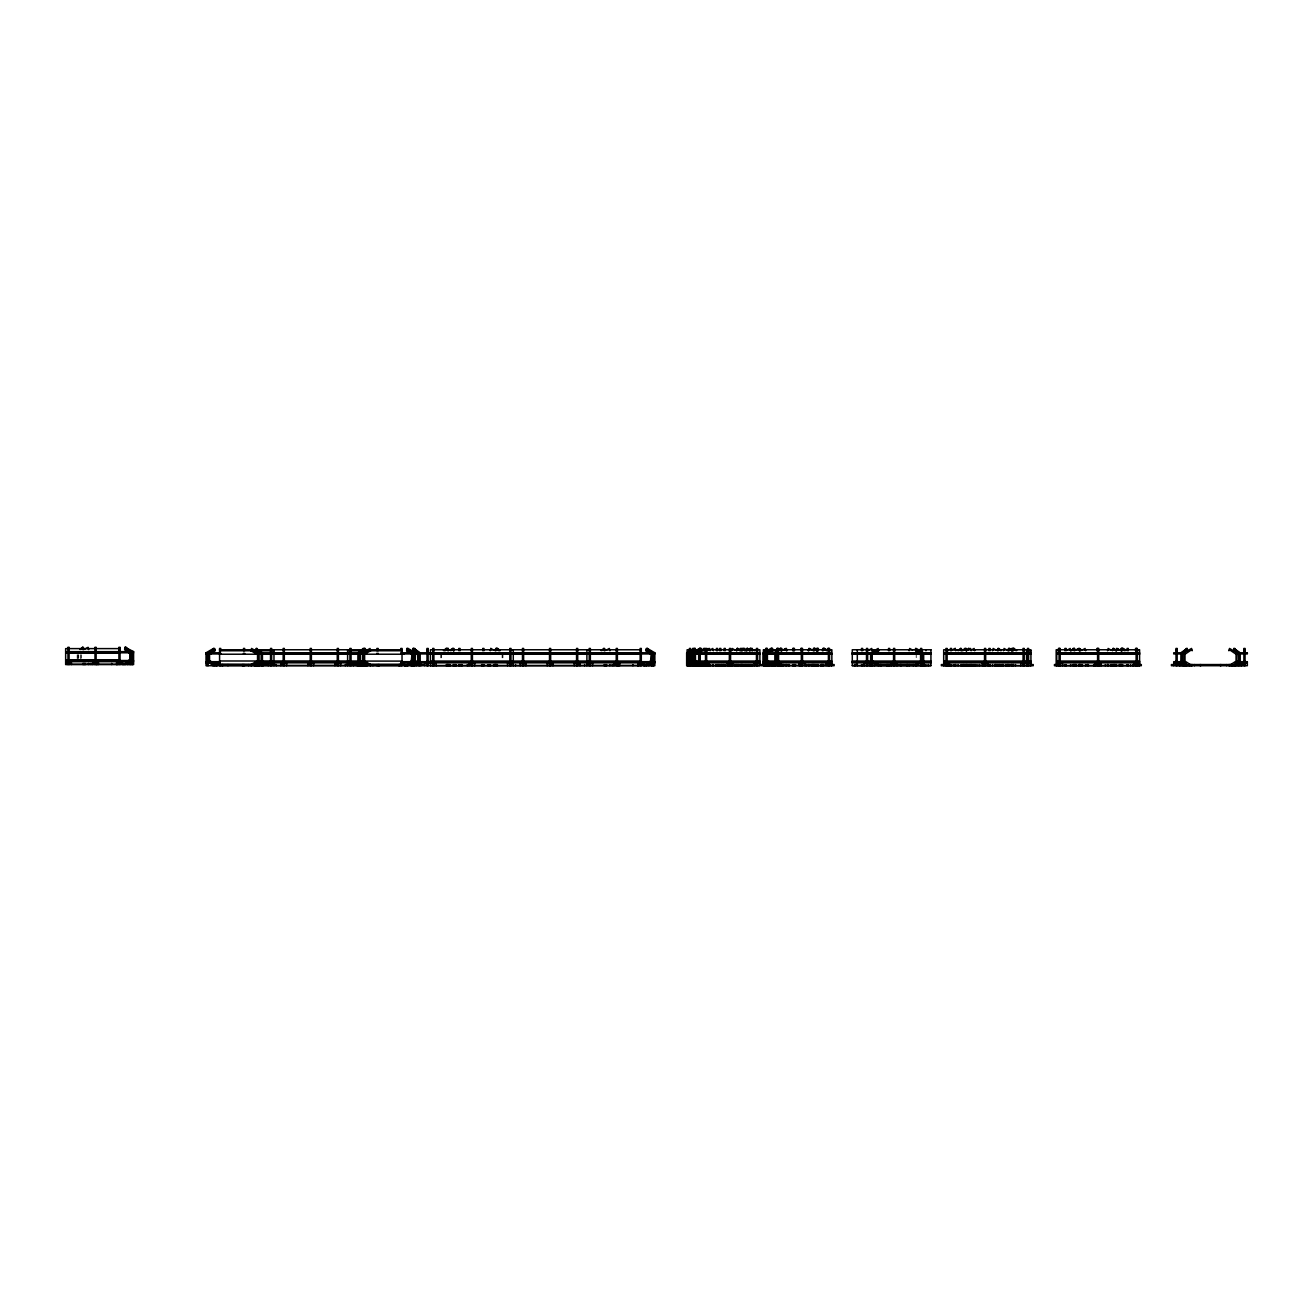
<?xml version="1.0" encoding="UTF-8"?>
<svg xmlns="http://www.w3.org/2000/svg" width="1313" height="1313" viewBox="0 0 1313 1313"><rect width="100%" height="100%" fill="white"/><g stroke="black" fill="none" stroke-linecap="round" stroke-linejoin="round"><path stroke-width="0.75" stroke-dasharray="5 3.75" d="M916.228 654.219L916.228 657.665M502.912 653.94L502.912 657.813M502.14 653.94L502.14 657.813M441.578 653.94L441.578 657.813M440.791 653.94L440.791 657.813M81.537 654.793L81.537 658.24M80.536 654.727L80.536 658.601M78.714 654.793L78.714 658.24M78.009 654.727L78.009 658.601M77.204 654.727L77.204 658.601"/><path stroke-width="1.5" d="M405.126 665.133L405.126 665.707M774.325 665.133L774.325 664.559M82.588 664.28L82.949 663.41L82.916 664.559M83.408 664.28L83.753 663.41L83.737 664.559M131.448 659.963L132.597 659.963L132.597 653.053L124.653 649.607L125.063 647.293L133.598 651.642L133.598 664.559L65.65 664.559L65.65 648.606L120.057 648.606M124.653 649.607L125.884 648.606L132.022 652.069L131.448 653.053M131.218 664.559L131.218 651.642L125.884 647.293L125.474 649.607L125.884 648.606L130.102 652.069L130.053 660.833L128.887 659.963L130.512 659.963M130.102 652.069L128.887 653.053L130.512 653.053M214.971 665.707L214.971 664.559L213.806 665.428L209.588 661.982L209.522 653.218L213.756 649.771L214.971 650.756L207.027 654.219L207.027 661.112L214.232 664.427L255.904 664.559L255.904 665.707M209.588 661.982L210.753 661.112L209.128 661.112L209.128 654.219L210.753 654.219L209.522 653.218M213.806 665.428L214.167 664.559L214.15 665.707M260.089 661.112L261.254 661.982L261.32 653.218L256.281 649.771L255.871 650.756L256.281 648.441L262.436 652.791L262.436 665.707M259.908 652.069L257.085 649.771L256.675 650.756L257.085 648.441M260.089 654.219L260.499 653.218M360.287 661.112L359.04 662.113L359.04 653.218L364.078 649.771L364.489 650.756L347.617 650.756M361.485 661.112L360.32 661.982L360.271 653.218L365.309 649.771L365.72 650.756L364.505 649.771M363.274 665.56L363.701 664.559M364.078 665.56L364.637 663.41L363.488 663.41L363.652 665.707M407.44 665.707L407.44 664.559L414.563 661.112L414.563 654.219L406.62 650.756L407.03 648.441L413.185 652.791L413.185 662.835M406.62 650.756L407.834 648.441M412.331 650.756L413.546 648.441L418.896 652.791L418.896 662.835M412.069 653.218L410.854 654.219L412.479 654.219L412.479 661.112L410.854 661.112L411.199 661.982L412.069 653.218L409.246 650.92M413.152 650.756L413.546 648.441M418.191 662.113L419.011 653.218L414.744 649.771L413.529 650.756L413.972 648.441L420.111 652.791L420.094 665.707M413.529 650.756L414.744 649.771M414.35 650.756L414.777 648.441M417.78 653.218L417.731 661.982L416.549 661.112L419.405 661.112M417.747 654.219L419.011 653.218M446.108 665.56L446.535 664.559M446.912 665.56L447.356 664.559M495.575 649.771L495.165 650.756L496.38 648.441L499.055 650.608M496.38 649.771L495.969 650.756L496.38 648.441M496.363 649.426L496.79 648.441M497.167 649.426L497.611 648.441L496.774 648.441L499.465 650.608M642.845 664.559L646.718 664.559L653.858 661.112L653.858 654.219L645.914 650.756L647.128 648.441L652.463 652.791L652.463 665.707M645.914 650.756L647.128 649.771L651.363 653.218L650.493 661.982L650.132 661.112L651.773 661.112L651.757 654.219L650.132 654.219L651.363 653.218M647.128 648.441L646.718 650.756L647.128 649.771M693.018 664.28L690.556 661.112M691.36 661.112L690.195 661.982M696.678 661.112L695.513 661.982L695.447 653.218L699.681 649.771L700.092 650.756L694.101 654.219L694.101 661.112M699.731 665.428L700.092 664.559L700.092 665.707M736.888 649.771L736.495 650.756L737.709 648.441L740.384 650.608M737.709 648.441L736.495 649.426M742.206 649.771L741.796 650.756L743.01 648.441L745.686 650.608M743.01 649.771L742.616 650.756L743.01 648.441M746.523 649.771L746.112 650.756L747.327 648.441L750.002 650.608M747.327 648.441L746.933 650.756L747.507 649.771M746.933 650.756L747.327 649.771M749.772 649.771L749.362 650.756L750.593 648.441L753.777 650.181M753.252 650.608L750.593 648.441L750.183 650.756M767.695 661.982L768.039 661.112M768.614 661.112L767.449 661.982L767.399 653.218L772.438 649.771L772.848 650.756L772.438 648.441L763.329 652.791L763.329 665.707L763.395 649.771L831.851 649.771L831.851 665.707M771.108 665.428L771.453 664.559L771.453 665.707M771.929 665.428L772.274 664.559L772.274 665.707M776.919 661.982L777.28 661.112M813.568 649.771L813.174 650.756L813.568 648.441L814.963 648.441L817.622 650.608M814.142 649.771L813.748 650.756L814.388 648.441L817.063 650.608M814.963 649.771L814.552 650.756L814.963 648.441M822.398 650.756L822.808 648.441L826.845 650.608M822.956 649.426L823.366 648.441L826.287 650.608M826.813 650.181L823.793 648.441L823.218 650.756M824.17 648.441L823.776 649.426L824.351 648.441L827.371 650.181M997.88 649.771L997.47 650.756L998.684 648.441L1001.359 650.608M998.684 649.771L998.29 650.756L998.684 648.441M1008.811 649.771L1008.4 650.756L1009.615 648.441L1012.29 650.608M1009.615 649.771L1009.221 650.756L1009.615 648.441M1015.901 650.608L1013.226 648.441L1012.832 650.756M1013.636 649.426L1014.046 648.441L1016.722 650.608M1112.866 649.771L1112.456 650.756L1113.67 648.441L1116.345 650.608M1113.67 648.441L1112.456 649.426M1121.302 649.771L1120.892 650.756L1121.302 648.441L1122.697 648.441L1125.356 650.608M1122.106 648.441L1121.712 650.756L1122.106 649.771M1121.876 649.771L1121.466 650.756L1121.876 648.441L1124.781 650.608M1122.697 649.771L1122.287 650.756L1122.697 648.441M1237.617 652.069L1234.794 649.771L1233.58 650.756L1233.974 648.441L1240.129 652.791L1240.129 665.707L1240.243 663.41L1241.048 665.707M1233.58 650.756L1234.794 649.771M1234.384 650.756L1234.794 648.441M1239.029 653.218L1237.798 654.219L1239.423 654.219M88.168 664.28L88.66 663.41L88.66 664.559M126.048 647.293L124.653 648.277M214.232 664.427L213.576 665.56L207.684 661.982L207.602 653.218L213.592 649.771L214.167 650.756L213.756 648.441L209.752 651.708M256.954 654.219L250.964 650.756L251.554 649.771L257.529 653.218L257.529 662.113L251.554 665.56L250.964 664.559L256.954 661.112M364.669 661.112L364.062 662.113L370.069 665.56L370.643 664.559L364.637 661.112L364.637 654.219L370.611 650.756L370.036 648.441L362.486 652.791L362.486 665.707M407.407 650.756L408.015 649.771L413.989 653.218L413.989 662.113L407.982 665.56L407.407 664.559L407.785 665.428L413.907 661.982M452.87 665.56L453.477 664.559L453.445 665.707M490.832 648.441L490.241 650.756L490.832 649.771M694.774 665.707L694.774 664.559L694.2 665.56L688.225 662.113L688.225 653.218L694.2 649.771L695.595 650.756L695.184 648.441L690.375 651.708M693.609 661.982L694.183 660.981L700.157 664.427L704.228 664.427L704.359 665.707M699.583 665.428L700.157 664.427M732.162 649.771L731.587 650.756L732.162 648.441L735.182 650.181M737.479 649.771L736.905 650.756L737.479 648.441L740.499 650.181M750.757 648.441L749.362 649.426M765.545 661.982L765.479 653.218L771.453 649.771M770.961 665.428L771.535 664.427L767.055 661.85M808.841 649.771L808.266 650.756L808.841 648.441L811.861 650.181M809.415 649.771L808.841 650.756L809.415 648.441L812.435 650.181M823.793 648.441L822.398 649.426M872.768 654.219L878.742 650.756L878.167 649.771L872.193 653.218L872.193 662.113L878.167 665.56L878.742 664.559L915.555 664.559L921.529 661.112L922.103 662.113L916.047 665.428M871.717 665.56L872.292 664.559L872.292 665.707M909.679 649.771L909.105 650.756L909.679 648.441L912.699 650.181M915.555 649.426L916.129 648.441L923.679 652.791L923.679 665.707M915.555 650.756L916.129 649.771L922.103 653.218L921.529 654.219L915.555 650.756L915.555 648.441L916.704 649.426M955.175 665.56L955.766 664.559L955.766 665.707M993.153 649.771L992.579 650.756L993.153 648.441L996.173 650.181M1004.084 649.771L1003.509 650.756L1004.084 648.441L1007.104 650.181M1008.499 649.771L1007.924 650.756L1008.499 648.441L1011.519 650.181M1012.077 649.771L1011.502 650.756L1012.077 648.441L1014.046 648.441M1070.177 665.56L1070.752 664.559L1070.752 665.707M1108.139 649.771L1107.565 650.756L1108.139 648.441L1111.159 650.181M1116.575 649.771L1116.001 650.756L1116.575 648.441L1119.595 650.181M1117.15 649.771L1116.575 650.756L1117.15 648.441L1120.17 650.181M1122.467 649.426L1123.042 648.441L1126.062 650.181M79.88 649.459L82.538 647.293L83.753 649.607L83.359 648.606M80.684 649.459L83.359 647.293M124.653 664.559L124.653 663.41L125.014 664.28L127.821 661.982M125.014 664.28L128.641 661.982M209.227 653.94L214.561 648.441L214.971 650.756M210.343 653.218L213.166 650.92M364.522 650.756L363.274 648.441L357.94 652.791L357.94 665.707M364.111 648.441L358.744 652.791L358.646 665.707M360.501 651.708L364.505 648.441L365.72 650.756M360.451 652.069L363.307 649.771L363.685 650.756L363.274 648.441M365.309 648.441L359.975 652.791L359.975 662.835M406.62 665.707L406.62 664.559L406.964 665.428L411.199 661.982M412.019 661.982L406.964 665.428M413.579 665.707L413.546 664.559L413.972 665.56L416.779 663.262M413.94 665.56L417.567 663.262M443.433 650.608L446.141 648.441M444.254 650.608L446.945 648.441L446.108 648.441L446.535 649.426M444.664 650.608L448.143 648.441L448.554 650.756M445.484 650.608L448.143 648.441M450.375 650.608L453.051 648.441L454.265 650.756L453.855 649.771M451.196 650.608L453.855 648.441M601.124 650.608L603.799 648.441L605.014 650.756L604.604 649.771M601.945 650.608L604.604 648.441M645.914 665.707L645.914 664.559L646.259 665.428L649.082 663.131M646.259 665.428L649.886 663.131M689.85 653.94L695.184 648.441M690.556 654.219L690.146 653.218L694.38 649.771L694.774 650.756L687.651 654.219L687.651 661.112L693.28 663.705M701.355 650.756L701.355 648.441L699.681 648.441L694.347 652.791L694.347 665.707M695.447 653.218L700.486 649.771L700.896 650.756L700.486 648.441L695.151 652.791L695.037 665.707M704.802 649.771L705.212 650.756L703.998 648.441L698.664 652.791L698.664 662.835M704.802 648.441L699.468 652.791L699.468 662.835M768.384 650.608L771.059 648.441L771.453 649.426L770.879 648.441M769.205 650.608L771.863 648.441M772.438 648.441L767.104 652.791L766.989 665.707M768.811 652.069L771.617 649.771L772.028 650.756L764.33 654.219L764.33 661.112M782.056 650.756L781.662 648.441L780.283 648.441L774.949 652.791L774.949 665.707M957.899 650.608L960.574 648.441L961.789 650.756L961.379 649.771M958.72 650.608L961.379 648.441M962.331 650.608L964.989 648.441L966.22 650.756L965.81 649.771M963.135 650.608L965.81 648.441M965.908 650.608L968.567 648.441L969.798 649.426M966.713 650.608L969.388 648.441M1070.39 650.608L1074.461 648.441L1074.855 650.756M1070.965 650.608L1073.87 648.441L1074.28 649.426M1071.785 650.608L1074.461 648.441M1183.456 652.069L1186.279 649.771L1187.494 650.756L1187.083 648.441L1180.945 652.791L1180.814 665.707M1187.083 648.441L1181.749 652.791L1181.749 665.707M1182.045 653.218L1187.083 649.771L1187.494 650.756M85.066 649.032L88.086 647.293L88.66 649.607L88.086 648.606M645.914 649.426L647.309 648.441L654.859 652.791L654.842 665.707L206.026 665.707L206.026 652.791L213.592 648.441L214.971 649.426M251.472 665.428L257.446 661.982M449.85 650.181L452.903 648.441L453.445 650.756L452.87 649.771M606.311 650.181L609.33 648.441L609.905 650.756L609.33 649.771M647.293 649.771L653.267 653.218L652.692 661.112L646.718 664.559L646.718 665.707M687.109 665.707L687.109 649.771L759.899 649.771L759.915 665.707L686.65 665.707L686.65 652.791L694.2 648.441L694.774 650.756M691.967 665.707L691.967 652.791L699.517 648.441L700.092 650.756M699.517 649.771L693.527 653.218L694.101 654.219M706.525 650.181L709.529 648.441L710.12 650.756L709.529 649.771M709.775 650.181L712.795 648.441L713.369 650.756L712.795 649.771M769.385 650.624L764.905 653.218L765.479 661.112M765.479 654.219L771.453 650.756M782.811 650.181L785.831 648.441L786.405 650.756L785.831 649.771M783.369 650.181L786.389 648.441L786.963 650.756L786.389 649.771M868.697 650.181L871.717 648.441L872.292 650.756L871.717 649.771M952.155 650.181L955.175 648.441L955.766 650.756L955.175 649.771M963.102 650.181L966.122 648.441L966.696 650.756L966.122 649.771M967.517 650.181L970.537 648.441L971.111 650.756L970.537 649.771M971.095 650.181L974.115 648.441L974.689 650.756L974.115 649.771M1067.157 650.181L1070.177 648.441L1070.752 650.756L1070.177 649.771M1075.593 650.181L1078.613 648.441L1079.188 650.756L1078.613 649.771M1076.168 650.181L1079.188 648.441L1079.762 650.756L1079.188 649.771M1082.06 650.181L1085.08 648.441L1085.654 650.756L1085.08 649.771M67.948 648.277L69.097 648.277M82.538 647.293L83.753 648.277M94.979 648.277L96.128 648.277M118.909 648.277L120.057 648.277M219.583 649.426L220.732 649.426M243.496 649.426L244.645 649.426M270.527 649.426L271.676 649.426M283.181 649.426L284.33 649.426M310.213 649.426L311.378 649.426M337.26 649.426L338.409 649.426M349.914 649.426L351.063 649.426M364.505 648.441L365.72 649.426M376.946 649.426L378.095 649.426M400.859 649.426L402.024 649.426M406.62 649.426L408.015 648.441L415.565 652.791L414.924 665.707M413.529 649.426L414.366 649.426M426.988 649.426L428.136 649.426M432.748 649.426L433.897 649.426M447.339 648.441L448.554 649.426M454.265 649.426L452.87 648.441M458.877 649.426L460.026 649.426M471.285 649.426L472.434 649.426M482.79 649.426L483.939 649.426M509.821 649.426L510.97 649.426M522.476 649.426L523.624 649.426M549.507 649.426L550.656 649.426M576.555 649.426L577.704 649.426M589.209 649.426L590.358 649.426M603.799 648.441L605.014 649.426M616.24 649.426L617.389 649.426M640.153 649.426L641.318 649.426M689.407 649.426L690.556 649.426M692.657 649.426L693.806 649.426M695.595 649.426L694.38 648.441M701.355 649.426L699.681 648.441M705.212 649.426L703.998 648.441M705.508 649.426L706.657 649.426M707.658 649.426L708.068 648.441L707.658 650.756L707.247 649.771M716.438 649.426L717.587 649.426M719.688 649.426L720.837 649.426M724.12 649.426L725.268 649.426M729.421 649.426L730.57 649.426M740.368 649.426L741.517 649.426M744.766 649.426L743.618 648.441L744.766 648.441L744.766 650.756M746.112 649.426L747.507 648.441L750.527 650.181M751.151 649.426L752.3 649.426M756.452 649.426L757.601 649.426M765.692 649.426L767.399 649.426M763.953 665.707L763.903 652.791L771.453 648.441L772.848 649.426M776.869 649.426L778.593 649.426M780.283 648.441L782.056 649.426M792.724 649.426L794.431 649.426M800.799 649.426L802.522 649.426M813.174 649.426L814.552 649.426M816.653 649.426L818.36 649.426M828.405 649.426L829.553 649.426M861.492 649.426L862.641 649.426M866.498 649.426L867.647 649.426M888.524 649.426L889.672 649.426M893.546 649.426L894.695 649.426M920.577 649.426L921.726 649.426M945.984 649.426L947.133 649.426M950.399 649.426L951.564 649.426M960.574 648.441L961.789 649.426M966.22 649.426L964.989 648.441M984.52 649.426L985.669 649.426M988.952 649.426L990.1 649.426M1012.126 649.426L1013.275 649.426M1023.057 649.426L1024.206 649.426M1027.488 649.426L1028.637 649.426M1058.475 649.426L1060.198 649.426M1064.941 649.426L1066.107 649.426M1073.64 648.441L1074.855 649.426M1080.763 649.426L1079.532 648.441L1080.763 650.756L1080.353 649.771M1097.012 649.426L1098.735 649.426M1120.892 649.426L1122.287 649.426M1127.112 649.426L1128.261 649.426M1135.548 649.426L1137.288 649.426M1176.021 649.426L1177.17 649.426M1186.279 648.441L1187.494 649.426M1243.903 649.426L1245.052 649.426M118.909 649.607L120.057 649.607M219.583 649.771L402.024 649.771M426.988 649.771L428.136 649.771M641.318 649.771L430.434 649.771L430.434 662.835M1176.021 649.771L1177.17 649.771M1243.903 649.771L1245.052 649.771M219.583 650.756L273.974 650.756M367.755 650.756L402.024 650.756M426.988 650.756L428.136 650.756M640.153 650.756L641.318 650.756M689.407 650.756L690.556 650.756M697.187 650.756L706.246 650.756M769.434 650.756L778.035 650.756L778.035 648.441M1026.897 650.756L1030.935 650.756M1176.021 650.756L1177.17 650.756M1243.903 650.756L1245.052 650.756M133.598 651.642L66.224 651.642L66.224 652.791L133.598 652.791M65.65 652.069L120.057 652.069M206.026 652.791L208.422 652.791L208.422 662.835M209.227 652.791L220.157 652.791M400.859 652.791L586.895 652.791M654.859 652.791L587.485 652.791L587.485 653.94L654.842 653.94M686.65 652.791L689.03 652.791L689.03 662.835M689.85 652.791L690.671 653.94M691.967 652.791L759.324 652.791L759.324 653.94L686.65 653.94M763.329 652.791L831.277 652.791L831.277 653.94L763.329 653.94M852.285 652.791L930.933 652.791M943.686 652.791L1026.52 652.791M1027.488 652.791L1030.935 652.791M1056.752 652.791L1139.586 652.791M65.65 653.053L120.057 653.053M270.527 653.218L271.676 653.218M273.974 653.218L347.617 653.218M349.914 653.218L351.063 653.218M402.024 653.218L400.859 654.219M426.988 653.218L428.136 653.218M430.434 653.218L641.318 653.218M690.146 653.218L691.36 654.219M705.508 653.218L759.899 653.218M831.851 653.218L776.049 653.218L776.114 661.982L831.851 661.982M852.285 653.218L871.619 653.218M875.705 653.218L930.933 653.218M943.686 653.218L1026.52 653.218M1027.488 653.218L1028.637 653.218M1056.752 653.218L1139.586 653.218M1176.021 653.218L1177.17 653.218M1243.903 653.218L1245.052 653.218M206.026 653.94L220.157 653.94M400.859 653.94L586.895 653.94L586.895 649.771M852.285 653.94L930.933 653.94M943.686 653.94L1026.52 653.94M1027.488 653.94L1030.935 653.94M1056.752 653.94L1139.586 653.94M219.583 654.219L404.322 654.219M419.405 654.219L416.549 654.219L416.96 653.218L412.742 649.771M426.988 654.219L428.136 654.219M430.434 654.219L641.318 654.219M689.128 654.219L699.205 654.219M700.19 654.219L759.899 654.219M831.851 654.219L766.415 654.219L766.415 661.112M852.285 654.219L930.933 654.219M943.686 654.219L1026.52 654.219M1026.897 654.219L1030.935 654.219M1056.752 654.219L1139.586 654.219M1176.021 654.219L1177.17 654.219M1181.651 654.219L1183.276 654.219L1182.865 653.218M1243.903 654.219L1245.052 654.219M65.65 659.963L120.057 659.963M133.598 660.537L66.224 660.537L66.224 661.686L133.598 661.686M65.65 660.833L120.057 660.833M219.583 660.981L402.024 661.112M426.988 661.112L428.136 661.112M430.434 661.112L641.318 661.112M689.112 661.112L699.205 661.112M700.19 661.112L759.899 661.112M766.989 661.112L831.851 661.112M852.285 661.112L930.933 661.112M943.686 661.112L1026.52 661.112M1026.897 661.112L1030.935 661.112M1056.752 661.112L1139.586 661.112M1176.021 661.112L1177.17 661.112M1181.651 661.112L1183.276 661.112L1182.11 661.982M1239.423 661.112L1237.798 661.112L1238.963 661.982L1238.619 654.219M1243.903 661.112L1245.052 661.112M206.026 661.686L220.157 661.686M400.859 661.686L586.895 661.686L586.895 665.707M654.842 661.686L587.485 661.686L587.485 662.835L654.842 662.835M686.65 661.686L759.324 661.686L759.324 662.835L691.967 662.835M763.329 661.686L831.277 661.686L831.277 662.835L763.329 662.835M852.285 661.686L930.933 661.686M943.686 661.686L1026.52 661.686M1027.488 661.686L1030.935 661.686M1056.752 661.686L1139.586 661.686M270.527 661.982L271.676 661.982M283.181 661.982L284.33 661.982M310.213 661.982L311.378 661.982M337.26 661.982L338.409 661.982M400.859 661.982L402.024 661.982M432.748 661.982L433.897 661.982M471.285 661.982L472.434 661.982M509.821 661.982L510.97 661.982M522.476 661.982L523.624 661.982M549.507 661.982L550.656 661.982M576.555 661.982L577.704 661.982M641.318 661.982L430.434 662.113M706.657 661.982L705.508 661.982L759.915 662.113M729.421 661.982L730.57 661.982M756.452 661.982L757.601 661.982M866.498 661.982L867.647 661.982M893.546 661.982L894.695 661.982M945.984 661.982L947.133 661.982M984.52 661.982L985.669 661.982M1023.057 661.982L1024.206 661.982M1027.488 661.982L1028.637 661.982M1059.049 661.982L1060.198 661.982M1097.586 661.982L1098.735 661.982M1136.122 661.982L1137.288 661.982M1176.021 661.982L1177.17 661.982M1243.903 661.982L1245.052 661.982M65.65 662.261L71.394 662.261L71.394 664.559M273.974 662.113L347.617 662.113M689.112 662.113L699.189 662.113M852.285 662.113L930.933 662.113M943.686 662.113L1026.52 662.113M1026.897 662.113L1030.935 662.113M1056.752 662.113L1139.586 662.113M206.026 662.835L207.175 661.686M220.157 662.835L210.047 662.835L210.047 661.686M400.859 662.835L411.543 662.835L411.543 661.686M586.895 662.835L414.383 662.835L414.399 661.686M686.65 662.835L687.799 661.686M852.285 662.835L930.933 662.835M943.686 662.835L1026.52 662.835M1027.488 662.835L1030.935 662.835M1056.752 662.835L1139.586 662.835M121.584 663.41L125.818 664.28M219.583 663.41L217.269 663.41L217.269 665.707M273.974 663.41L268.229 663.41L268.229 665.707M347.617 663.41L353.361 663.41L353.361 665.707M400.481 663.41L404.322 663.41L404.322 665.707M409.213 663.41L411.658 663.41M513.268 663.41L507.524 663.41L507.524 665.707M586.895 663.41L592.655 663.41L592.655 665.707M700.19 663.41L692.952 663.41L692.952 665.707M759.915 663.41L754.154 663.41L754.154 665.707M774.834 663.41L773.899 665.707M831.851 663.41L826.107 663.41L826.107 665.707M943.686 663.41L949.43 663.41L949.43 665.707M1030.935 663.41L1020.759 663.41L1020.759 665.707M1056.752 663.41L1062.496 663.41L1062.496 665.707M1139.586 663.41L1133.825 663.41L1133.825 665.707M1236.994 663.41L1234.926 663.41L1234.926 665.707M1239.423 663.41L1237.798 663.41L1237.798 665.707M67.948 663.984L69.097 663.984M94.979 663.984L96.128 663.984M118.909 663.984L120.057 663.984M65.65 664.28L120.057 664.28M219.583 664.427L251.817 664.427M263.913 664.427L267.934 664.427M351.638 664.427L357.694 664.427M367.755 664.427L402.024 664.427M775.491 664.427L769.434 664.427L775.901 664.559M262.567 664.559L268.541 664.559M273.974 664.559L276.288 664.559L276.288 665.707M347.617 664.559L345.303 664.559L345.303 665.707M353.033 664.559L358.121 664.559M417.797 664.559L414.366 664.559L414.777 665.56M421.785 664.559L424.575 664.559M697.219 664.559L697.219 665.707L697.072 664.559L705.262 664.559M763.395 664.559L761.097 664.559L761.097 665.707L834.149 665.707L834.149 664.559L831.851 664.559M857.307 664.559L854.993 664.559L854.993 665.707M943.686 664.559L941.372 664.559L941.372 665.707L1033.233 665.707L1033.233 664.559L1030.935 664.559M1056.752 664.559L1054.454 664.559L1054.454 665.707L1141.309 665.707L1141.309 664.559L1139.011 664.559L1139.011 665.707M1173.724 664.559L1171.426 664.559L1171.426 665.707L1247.35 665.707L1247.35 663.41L1241.606 663.41L1241.606 665.707M1180.814 664.559L1179.025 664.559L1179.025 665.707M1240.26 664.559L1242.049 664.559L1242.049 665.707M219.583 665.133L220.732 665.133M243.496 665.133L244.645 665.133M270.527 665.133L271.676 665.133M283.181 665.133L284.33 665.133M310.213 665.133L311.378 665.133M337.26 665.133L338.409 665.133M349.914 665.133L351.063 665.133M365.309 665.133L366.146 665.133M376.946 665.133L378.095 665.133M400.859 665.133L402.024 665.133M411.905 665.133L412.742 665.133M426.988 665.133L428.136 665.133M432.748 665.133L433.897 665.133M448.143 665.133L448.98 665.133M458.877 665.133L460.026 665.133M471.285 665.133L472.434 665.133M482.79 665.133L483.939 665.133M494.738 665.133L495.575 665.133M509.821 665.133L510.97 665.133M522.476 665.133L523.624 665.133M549.507 665.133L550.656 665.133M576.555 665.133L577.704 665.133M589.209 665.133L590.358 665.133M616.24 665.133L617.389 665.133M640.153 665.133L641.318 665.133M689.407 665.133L690.556 665.133M692.657 665.133L693.806 665.133M700.19 665.133L701.355 665.133M705.508 665.133L706.837 665.133M716.438 665.133L717.587 665.133M719.688 665.133L720.837 665.133M724.12 665.133L725.268 665.133M729.421 665.133L730.57 665.133M740.171 665.133L741.517 665.133M743.618 665.133L745.292 665.133M751.151 665.133L752.3 665.133M756.452 665.133L757.601 665.133M765.692 665.133L767.399 665.133M773.094 665.133L774.473 665.133M776.869 665.133L778.593 665.133M782.318 665.133L783.68 665.133M792.724 665.133L794.431 665.133M800.799 665.133L802.522 665.133M811.549 665.133L812.928 665.133M816.653 665.133L818.36 665.133M820.773 665.133L822.135 665.133M827.83 665.133L829.553 665.133M861.492 665.133L862.641 665.133M866.498 665.133L867.647 665.133M888.524 665.133L889.672 665.133M893.546 665.133L894.695 665.133M915.555 665.133L916.704 665.133M920.577 665.133L921.726 665.133M945.984 665.133L947.133 665.133M950.399 665.133L951.564 665.133M953.977 665.133L955.125 665.133M984.52 665.133L985.669 665.133M988.952 665.133L990.1 665.133M1011.207 665.133L1013.275 665.133M1023.057 665.133L1024.206 665.133M1027.488 665.133L1028.637 665.133M1058.475 665.133L1060.198 665.133M1064.941 665.133L1066.107 665.133M1075.101 665.133L1076.479 665.133M1097.012 665.133L1098.735 665.133M1119.267 665.133L1120.662 665.133M1127.112 665.133L1128.261 665.133M1135.548 665.133L1137.288 665.133M1176.021 665.133L1177.17 665.133M1243.903 665.133L1245.052 665.133M219.583 665.428L402.024 665.428M426.988 665.56L428.136 665.428M430.434 665.56L641.318 665.428M687.109 665.56L759.915 665.56M763.395 665.428L831.851 665.428M852.285 665.56L930.933 665.56M943.686 665.56L1030.935 665.56M1056.177 665.56L1139.586 665.56M1176.021 665.428L1177.17 665.428M1243.903 665.428L1245.052 665.428M1015.097 650.181L1012.077 648.441L1012.126 650.756M872.768 661.112L878.742 664.559L878.742 665.707M872.259 661.982L878.249 665.428M688.307 661.982L692.788 664.559M490.816 648.441L493.852 650.181M1233.974 648.441L1239.324 652.791L1239.324 665.707M1233.974 649.771L1238.208 653.218M1121.302 648.441L1123.961 650.608M1112.866 648.441L1115.541 650.608M1008.811 648.441L1011.47 650.608M997.88 648.441L1000.539 650.608M814.142 648.441L816.817 650.608M813.568 648.441L816.243 650.608M769.664 663.131L772.487 665.428L772.848 664.559L772.848 665.707M749.772 648.441L752.447 650.608M746.523 648.441L749.181 650.608M742.206 648.441L744.865 650.608M736.888 648.441L739.564 650.608M697.728 663.131L700.551 665.428L700.896 664.559L700.896 665.707M646.308 648.441L651.658 652.791L651.658 665.707M646.308 649.771L650.542 653.218M497.578 648.441L500.286 650.608M495.575 648.441L498.234 650.608M413.94 648.441L419.307 652.791L419.389 665.707M412.742 648.441L416.746 651.708M413.94 649.771L418.158 653.218M407.03 648.441L412.364 652.791L412.364 662.835M408.441 650.92L411.248 653.218M256.281 648.441L261.615 652.791L261.615 665.707M210.392 661.982L214.626 665.428M125.063 647.293L130.397 651.642L130.512 664.559M125.063 648.606L129.281 652.069M1123.042 665.56L1122.467 664.559L1122.467 665.707M1012.077 665.56L1011.502 664.559L1011.502 665.707M916.129 665.56L915.555 664.559L915.555 665.707M909.679 665.56L909.105 664.559L909.105 665.707M750.757 665.56L750.183 664.559L750.183 665.707M652.692 661.112L653.267 662.113M647.293 665.56L646.653 664.427L647.079 665.428M490.832 665.56L490.241 664.559L490.258 665.707M407.358 664.427L408.015 665.56M370.643 650.756L370.036 649.771L364.062 653.218L364.669 654.219M131.94 660.833L131.366 659.832L125.392 663.278L125.966 664.28M1073.066 648.441L1073.476 649.426M1073.64 649.771L1074.05 650.756L1074.05 649.426M968.567 648.441L968.978 649.426M960.574 649.771L960.985 650.756L960.985 649.426M780.841 648.441L781.251 650.756L780.841 649.771M781.104 649.771L781.498 650.756L781.104 648.441L775.753 652.791L775.753 662.835M776.869 653.218L777.28 654.219M772.274 649.426L771.617 648.441L766.283 652.791L766.25 665.707M768.203 653.218L768.614 654.219M767.645 653.218L768.039 654.219M766.825 653.218L767.235 654.219M695.184 649.771L695.595 650.756M696.267 653.218L696.678 654.219M603.799 649.771L604.193 650.756L604.193 649.426M497.611 665.56L497.2 664.559L497.233 665.707M497.578 665.56L497.167 664.559L497.2 665.707M496.363 664.559L496.79 665.56M453.051 649.771L453.461 650.756M446.912 648.441L447.356 649.426M447.339 649.771L447.733 650.756L447.733 649.426M361.091 653.218L361.485 654.219M213.756 649.771L214.167 650.756M82.538 648.606L82.949 649.607L82.949 648.277M1245.052 665.707L1245.052 648.441L1243.903 648.441L1243.903 665.707M1238.504 652.791L1238.504 653.94M1238.504 661.686L1238.504 662.835M1238.619 663.41L1238.536 665.707M1236.912 665.707L1237.059 652.791L1229.526 648.441L1228.935 650.756L1229.526 649.771L1236.075 654.219L1236.075 661.112L1229.444 665.428L1228.935 664.559L1228.935 665.707M1236.075 663.41L1236.075 665.707M1235.385 664.559L1235.385 665.707M1234.401 664.559L1234.401 665.707M1233.596 665.707L1233.596 664.559L1187.477 664.559L1187.477 665.707M1231.939 664.559L1231.939 665.707M1231.61 664.559L1231.61 665.707M1230.675 664.559L1230.675 665.707M1229.904 664.559L1229.904 665.707M1229.329 664.559L1229.329 665.707M1226.637 664.559L1226.637 665.707M1220.926 664.559L1220.926 665.707M1220.319 664.559L1220.319 665.707M1200.755 664.559L1200.755 665.707M1200.148 664.559L1200.148 665.707M1194.436 664.559L1194.436 665.707M1192.122 665.707L1192.122 664.559L1191.63 665.428L1184.999 661.112L1184.999 654.219L1191.548 649.771L1192.122 650.756L1191.548 648.441L1183.998 652.791L1183.998 665.707M1191.744 664.559L1191.744 665.707M1191.17 664.559L1191.17 665.707M1190.399 664.559L1190.399 665.707M1189.463 664.559L1189.463 665.707M1189.118 664.559L1189.118 665.707M1188.314 664.559L1188.314 665.707M1186.689 649.426L1186.689 650.756M1186.657 664.559L1186.657 665.707M1186.148 665.707L1186.148 663.41L1180.01 663.41L1180.01 665.707M1185.688 664.559L1185.688 665.707M1184.999 663.41L1184.9 665.707M1184.08 663.41L1184.162 665.707M1183.276 663.41L1183.276 665.707M1182.57 652.791L1182.57 653.94M1182.455 654.219L1182.455 661.112M1182.57 661.686L1182.57 662.835M1182.455 663.41L1182.537 665.707M1179.468 665.707L1179.468 663.41L1173.724 663.41L1173.724 665.707M1177.17 665.707L1177.17 648.441L1176.021 648.441L1176.021 665.707M1139.586 665.707L1139.586 649.771L1056.177 649.771L1056.177 665.707M1139.011 649.771L1139.011 650.756M1137.288 665.707L1137.288 648.441L1135.548 648.441L1135.548 650.756M1136.697 648.441L1136.697 650.756M1136.697 664.559L1136.697 665.707M1136.122 648.441L1136.122 665.707M1135.548 664.559L1135.548 665.707M1132.873 664.559L1132.873 665.707M1130.575 664.559L1130.575 665.707M1128.261 650.756L1128.261 648.441L1127.112 648.441L1127.112 650.756M1128.261 664.559L1128.261 665.707M1127.112 664.559L1127.112 665.707M1121.729 664.559L1121.729 665.707M1121.499 664.559L1121.499 665.707M1120.925 664.559L1120.925 665.707M1120.662 664.559L1120.662 665.707M1120.17 664.559L1120.17 665.707M1119.841 664.559L1119.841 665.707M1119.267 664.559L1119.267 665.707M1116.575 664.559L1116.575 665.707M1116.001 664.559L1116.001 665.707M1115.426 664.559L1115.426 665.707M1114.458 664.559L1114.458 665.707M1114.277 664.559L1114.277 665.707M1113.293 664.559L1113.293 665.707M1112.488 664.559L1112.488 665.707M1111.651 664.559L1111.651 665.707M1110.831 664.559L1110.831 665.707M1108.566 664.559L1108.566 665.707M1107.975 664.559L1107.942 665.707M1107.565 664.559L1107.565 665.707M1107.368 664.559L1107.368 665.707M1105.251 664.559L1105.251 665.707M1101.049 665.707L1101.049 663.41L1095.288 663.41L1095.288 665.707M1099.555 664.559L1099.555 665.707M1098.735 665.707L1098.735 648.441L1097.012 648.441L1097.012 650.756M1098.16 648.441L1098.16 650.756M1098.16 664.559L1098.16 665.707M1097.586 648.441L1097.586 665.707M1097.012 664.559L1097.012 665.707M1094.287 664.559L1094.287 665.707M1093.663 664.559L1093.663 665.707M1088.379 664.559L1088.379 665.707M1087.952 664.559L1087.952 665.707M1087.771 664.559L1087.771 665.707M1087.197 664.559L1087.197 665.707M1085.654 664.559L1085.654 665.707M1082.388 664.559L1082.388 665.707M1082.06 664.559L1082.06 665.707M1080.73 664.559L1080.73 665.707M1080.336 664.559L1080.336 665.707M1079.943 649.426L1079.943 650.756M1079.91 664.559L1079.91 665.707M1079.762 664.559L1079.762 665.707M1079.368 664.559L1079.368 665.707M1079.188 664.559L1079.188 665.707M1078.761 664.559L1078.761 665.707M1076.479 664.559L1076.479 665.707M1075.905 664.559L1075.905 665.707M1075.675 664.559L1075.675 665.707M1075.101 664.559L1075.101 665.707M1074.838 664.559L1074.838 665.707M1074.247 664.559L1074.247 665.707M1074.018 664.559L1074.018 665.707M1073.443 664.559L1073.443 665.707M1073.049 664.559L1073.049 665.707M1066.107 650.756L1066.107 648.441L1064.941 648.441L1064.941 650.756M1066.107 664.559L1066.107 665.707M1064.941 664.559L1064.941 665.707M1062.644 664.559L1062.644 665.707M1060.198 665.707L1060.198 648.441L1058.475 648.441L1058.475 650.756M1059.624 648.441L1059.624 650.756M1059.624 664.559L1059.624 665.707M1059.049 648.441L1059.049 665.707M1058.475 664.559L1058.475 665.707M1056.752 649.771L1056.752 665.707M1030.935 665.707L1030.935 649.771L943.686 649.771L943.686 665.707M1028.637 665.707L1028.637 648.441L1027.488 648.441L1027.488 665.707M1026.52 649.771L1026.52 665.707M1024.206 665.707L1024.206 648.441L1023.057 648.441L1023.057 665.707M1015.573 664.559L1015.573 665.707M1013.669 664.559L1013.669 665.707M1013.275 648.441L1013.275 650.756M1013.275 664.559L1013.275 665.707M1012.848 664.559L1012.848 665.707M1012.126 664.559L1012.126 665.707M1011.207 664.559L1011.207 665.707M1009.205 664.559L1009.205 665.707M1008.433 664.559L1008.433 665.707M1007.924 664.559L1007.924 665.707M1007.596 664.559L1007.596 665.707M1006.776 664.559L1006.776 665.707M1005.627 664.559L1005.627 665.707M1003.493 664.559L1003.509 665.707M1002.869 664.559L1002.869 665.707M1002.361 664.559L1002.361 665.707M1001.195 664.559L1001.195 665.707M999.915 664.559L999.915 665.707M999.308 664.559L999.308 665.707M998.307 664.559L998.307 665.707M997.503 664.559L997.503 665.707M996.649 664.559L996.649 665.707M995.845 664.559L995.845 665.707M995.484 664.559L995.484 665.707M994.877 664.559L994.877 665.707M992.579 664.559L992.579 665.707M990.265 664.559L990.265 665.707M990.1 650.756L990.1 648.441L988.952 648.441L988.952 650.756M990.1 664.559L990.1 665.707M988.952 664.559L988.952 665.707M987.967 665.707L987.967 663.41L982.222 663.41L982.222 665.707M985.669 665.707L985.669 648.441L984.52 648.441L984.52 665.707M983.946 664.559L983.946 665.707M983.322 664.559L983.322 665.707M982.698 664.559L982.698 665.707M979.744 664.559L979.744 665.707M979.121 664.559L979.121 665.707M976.987 664.559L976.987 665.707M975.313 664.559L975.313 665.707M974.689 664.559L974.689 665.707M973.409 664.559L973.409 665.707M972.26 664.559L972.26 665.707M971.423 664.559L971.423 665.707M971.111 664.559L971.111 665.707M970.602 664.559L970.602 665.707M969.765 664.559L969.765 665.707M968.994 664.559L968.994 665.707M967.845 664.559L967.845 665.707M967.025 664.559L967.025 665.707M966.696 664.559L966.696 665.707M966.187 664.559L966.187 665.707M965.367 664.559L965.367 665.707M964.382 664.559L964.382 665.707M963.775 664.559L963.775 665.707M963.414 664.559L963.414 665.707M962.61 664.559L962.61 665.707M961.756 664.559L961.756 665.707M960.952 664.559L960.952 665.707M958.063 664.559L958.063 665.707M955.125 649.426L955.125 648.441L953.977 649.426M955.125 664.559L955.125 665.707M953.977 664.559L953.977 665.707M951.564 650.756L951.564 648.441L950.399 648.441L950.399 650.756M951.679 664.559L951.564 665.707M950.399 664.559L950.399 665.707M948.101 649.771L948.101 650.756M948.101 664.559L948.101 665.707M947.133 665.707L947.133 648.441L945.984 648.441L945.984 665.707M928.619 664.559L928.619 665.707M928.209 664.559L928.209 665.707M925.911 649.771L925.911 650.756M925.911 664.559L925.911 665.707M924.024 663.41L924.024 665.707M922.678 654.219L922.678 661.112M922.678 665.707L922.678 663.41L921.529 663.41L921.726 665.707M922.53 652.791L922.53 653.94M922.53 661.686L922.53 662.835M921.726 653.218L921.726 648.441L920.577 648.441L920.577 651.346M921.726 653.94L921.726 661.686M920.577 652.791L920.577 662.835M920.577 664.559L920.577 665.707M916.704 664.559L916.704 665.707M913.257 664.559L913.257 665.707M907.546 664.559L907.546 665.707M906.807 664.559L906.807 665.707M901.095 664.559L901.095 665.707M900.472 664.559L900.472 665.707M896.992 665.707L896.992 663.41L891.232 663.41L891.232 665.707M894.695 665.707L894.695 648.441L893.546 648.441L893.546 665.707M889.672 650.756L889.672 648.441L888.524 648.441L888.524 650.756M889.672 664.559L889.672 665.707M888.524 664.559L888.524 665.707M887.375 664.559L887.375 665.707M886.751 664.559L886.751 665.707M880.301 664.559L880.301 665.707M878.742 650.756L878.167 648.441L870.617 652.791L870.617 665.707M874.589 664.559L874.589 665.707M872.768 665.707L872.768 663.41L871.619 663.41L871.619 665.707M871.766 652.791L871.766 653.94M871.766 661.686L871.766 662.835M871.619 654.219L871.619 661.112M869.961 665.707L869.961 663.41L864.2 663.41L864.2 665.707M867.647 665.707L867.647 648.441L866.498 648.441L866.498 665.707M862.641 650.756L862.641 648.441L861.492 648.441L861.492 650.756M862.641 664.559L862.641 665.707M861.492 664.559L861.492 665.707M857.307 649.771L857.307 665.707M854.582 664.559L854.582 665.707M831.277 649.771L831.277 650.756M831.277 664.559L831.277 665.707M829.553 665.707L829.553 648.441L827.83 648.441L827.83 650.756M828.979 648.441L828.979 649.426M828.979 664.559L828.979 665.707M828.405 648.441L828.405 665.707M827.83 664.559L827.83 665.707M823.776 664.559L823.776 665.707M823.218 664.559L823.218 665.707M822.956 664.559L822.956 665.707M822.398 664.559L822.398 665.707M822.135 664.559L822.135 665.707M821.462 664.559L821.462 665.707M821.331 664.559L821.331 665.707M818.36 650.756L818.36 648.441L816.653 648.441L816.653 650.756M818.36 664.559L818.36 665.707M817.802 648.441L817.802 650.756M817.802 664.559L817.802 665.707M817.211 648.441L817.211 650.756M817.211 664.559L817.211 665.707M816.653 664.559L816.653 665.707M815.767 664.559L815.767 665.707M815.209 664.559L815.143 665.707M814.585 664.559L814.602 665.707M814.011 664.559L814.011 665.707M813.765 664.559L813.765 665.707M813.19 664.559L813.19 665.707M812.928 664.559L812.928 665.707M812.353 664.559L812.353 665.707M812.107 664.559L812.107 665.707M811.549 664.559L811.549 665.707M809.957 664.559L809.957 665.707M808.841 664.559L808.841 665.707M808.266 664.559L808.266 665.707M806.543 664.559L806.543 665.707M805.969 664.559L805.969 665.707M804.82 665.707L804.82 663.41L799.059 663.41L799.059 665.707M802.522 665.707L802.522 648.441L800.799 648.441L800.799 650.756M801.948 648.441L801.948 650.756M801.948 664.559L801.948 665.707M801.357 648.441L801.357 665.707M800.799 664.559L800.799 665.707M800.208 664.559L800.257 665.707M799.65 664.559L799.65 665.707M795.58 664.559L795.58 665.707M794.972 664.559L795.022 665.707M794.431 650.756L794.431 648.441L792.724 648.441L792.724 650.756M794.431 664.559L794.414 665.707M793.873 648.441L793.873 650.756M793.873 664.559L793.873 665.707M793.282 648.441L793.282 650.756M793.282 664.559L793.282 665.707M792.724 664.559L792.724 665.707M789.261 664.559L789.261 665.707M788.703 664.559L788.703 665.707M786.963 664.559L786.963 665.707M786.405 664.559L786.405 665.707M785.272 664.559L785.272 665.707M783.68 664.559L783.68 665.707M783.122 664.559L783.122 665.707M782.876 664.559L782.876 665.707M782.318 664.559L782.318 665.707M782.039 664.559L782.039 665.707M781.481 664.559L781.481 665.707M781.219 664.559L781.219 665.707M780.89 665.707L780.89 663.41L775.146 663.41L775.146 665.707M780.693 649.426L780.693 650.756M780.661 664.559L780.661 665.707M779.462 664.559L779.462 665.707M778.593 665.707L778.593 648.441L776.869 648.441L776.869 662.835M778.018 652.791L778.018 653.94M778.018 661.686L778.018 662.835M778.035 664.559L778.035 665.707M777.444 648.441L777.444 665.707M776.869 664.559L776.869 665.707M776.574 652.791L776.574 653.94M776.574 661.686L776.574 662.835M775.655 654.219L775.655 661.112M774.572 663.41L774.572 665.707M773.652 664.559L773.652 665.707M773.094 664.559L773.094 665.707M772.028 649.426L772.028 650.756M772.028 665.707L772.028 664.559L764.905 661.112L764.905 654.219M770.239 665.707L770.239 663.41L764.905 663.41L764.905 665.707M769.434 663.41L769.434 665.707M768.614 663.41L768.614 665.707M767.908 652.791L767.908 653.94M767.908 661.686L767.908 662.835M767.793 663.41L767.793 665.707M767.399 650.756L767.399 648.441L765.692 648.441L765.709 661.686M767.399 664.559L767.399 665.707M766.841 648.441L766.841 651.346M766.841 664.559L766.841 665.707M766.529 652.791L766.529 653.94M766.25 648.441L766.25 650.756M766.053 663.41L766.053 665.707M765.692 664.559L765.692 665.707M765.364 663.41L765.364 665.707M765.052 652.791L765.052 653.94M765.052 661.686L765.052 662.835M764.478 652.791L764.478 653.94M764.478 661.686L764.478 662.835M764.33 663.41L764.33 665.707M763.953 649.771L763.953 650.756M757.601 665.707L757.601 648.441L756.452 648.441L756.452 665.707M756.895 664.559L756.895 665.707M754.598 649.771L754.598 650.756M754.598 664.559L754.598 665.707M752.3 650.756L752.3 648.441L751.151 648.441L751.151 650.756M752.3 664.559L752.3 665.707M751.151 664.559L751.151 665.707M749.362 664.559L749.362 665.707M748.558 664.559L748.558 665.707M746.933 664.559L746.933 665.707M746.112 664.559L746.112 665.707M745.292 664.559L745.292 665.707M743.618 664.559L743.618 665.707M742.633 664.559L742.649 665.707M742.173 664.559L742.173 665.707M741.829 664.559L741.829 665.707M741.517 650.756L741.517 648.441L740.368 648.441L740.368 650.756M741.517 664.559L741.517 665.707M740.975 664.559L740.975 665.707M740.368 664.559L740.368 665.707M738.907 664.559L738.907 665.707M738.3 664.559L738.3 665.707M737.332 664.559L737.332 665.707M736.905 664.559L736.905 665.707M736.511 664.559L736.38 665.707M735.674 664.559L735.674 665.707M734.87 664.559L734.87 665.707M734.591 664.559L734.591 665.707M732.867 665.707L732.867 663.41L727.123 663.41L727.123 665.707M731.587 664.559L731.587 665.707M730.57 665.707L730.57 648.441L729.421 648.441L729.289 665.707M728.879 664.559L728.879 665.707M728.272 664.559L728.272 665.707M725.268 650.756L725.268 648.441L724.12 648.441L724.12 650.756M725.268 664.559L725.268 665.707M724.12 664.559L724.12 665.707M723.578 664.559L723.578 665.707M722.971 664.559L722.971 665.707M722.002 664.559L722.002 665.707M721.379 664.559L721.379 665.707M720.837 650.756L720.837 648.441L719.688 648.441L719.688 650.756M720.837 664.559L720.837 665.707M719.688 664.559L719.688 665.707M718.736 664.559L718.736 665.707M718.129 664.559L718.129 665.707M717.587 650.756L717.587 648.441L716.438 648.441L716.438 650.756M717.587 664.559L717.587 665.707M716.438 664.559L716.438 665.707M715.667 664.559L715.667 665.707M713.369 664.559L713.369 665.707M712.417 664.559L712.417 665.707M710.12 664.559L710.103 665.707M709.283 664.559L709.283 665.707M708.954 665.707L708.954 663.41L703.194 663.41L703.407 665.707M708.708 664.559L708.708 665.707M708.446 664.559L708.593 665.707M708.101 664.559L708.101 665.707M707.625 664.559L707.625 665.707M706.837 664.559L706.837 665.707M706.657 665.707L706.657 648.441L705.508 648.441L705.508 665.707M706.082 652.791L706.082 653.94M706.082 661.686L706.082 662.835M706.033 664.559L706.033 665.707M705.179 664.559L705.179 665.707M702.783 664.559L702.783 665.707M702.389 664.559L702.521 665.707M701.716 664.559L701.716 665.707M701.355 653.218L701.355 654.219M701.355 664.559L701.355 665.707M700.19 648.441L700.19 665.707M698.303 663.41L698.303 665.707M697.892 663.41L697.892 665.707M697.482 663.41L697.482 665.707M696.415 664.559L696.415 665.707M695.972 652.791L695.972 653.94M695.972 661.686L695.972 662.835M695.857 663.41L695.857 665.707M695.595 664.559L695.595 665.707M693.806 650.756L693.806 648.441L692.657 648.441L692.657 650.756M693.806 664.559L693.806 665.707M693.412 663.41L693.412 665.707M693.116 652.791L693.116 653.94M693.116 661.686L693.116 662.835M692.952 654.219L692.952 661.112M692.657 664.559L692.657 665.707M690.671 661.686L690.671 662.835M690.556 651.346L690.556 648.441L689.407 648.441L689.407 651.346M690.556 652.791L690.556 662.835M690.359 664.559L690.556 665.707M689.85 661.686L689.85 662.835M689.735 654.219L689.735 661.112M689.407 664.559L689.407 665.707M688.8 665.707L688.8 663.41L687.651 663.41L687.651 665.707M688.061 664.559L688.061 665.707M687.799 652.791L687.799 653.94M653.693 652.791L653.693 653.94M653.693 661.686L653.693 662.835M653.858 665.707L653.858 663.41L648.507 663.41L648.507 665.707M653.382 663.41L653.382 665.707M651.757 663.41L651.757 665.707M650.953 663.41L650.953 665.707M650.838 652.791L650.838 653.94M650.838 661.686L650.838 662.835M649.328 663.41L649.328 665.707M645.093 664.559L645.093 665.707M644.42 664.559L644.42 665.707M644.289 664.559L644.289 665.707M643.616 665.707L643.6 663.41L637.855 663.41L637.855 665.707M641.318 665.707L641.302 648.441L640.153 648.441L640.153 665.707M640.728 652.791L640.728 653.94M640.728 661.686L640.728 662.835M638.709 664.559L638.709 665.707M638.102 664.559L638.102 665.707M632.915 664.559L632.915 665.707M619.687 665.707L619.687 663.41L613.926 663.41L613.926 665.707M618.538 664.559L618.538 665.707M617.931 664.559L617.931 665.707M617.389 665.707L617.389 648.441L616.24 648.441L616.24 665.707M612.219 664.559L612.219 665.707M609.905 664.559L609.905 665.707M606.639 664.559L606.639 665.707M605.835 664.559L605.835 665.707M604.981 664.559L604.981 665.707M604.177 664.559L604.161 665.707M590.358 665.707L590.358 648.441L589.209 648.441L589.209 665.707M586.895 654.219L586.895 661.112M584.597 664.559L584.597 665.707M580.001 665.707L580.001 663.41L574.241 663.41L574.241 665.707M577.704 665.707L577.704 648.441L576.555 648.441L576.555 665.707M552.97 665.707L552.97 663.41L547.209 663.41L547.209 665.707M550.656 665.707L550.656 648.441L549.507 648.441L549.507 665.707M525.922 665.707L525.922 663.41L520.178 663.41L520.178 665.707M523.624 665.707L523.624 648.441L522.476 648.441L522.476 665.707M515.582 664.559L515.582 665.707M513.268 649.771L513.268 665.707M510.97 665.707L510.97 648.441L509.821 648.441L509.821 665.707M496.38 664.559L496.412 665.707M496.002 664.559L496.002 665.707M495.575 664.559L495.575 665.707M495.543 664.559L495.543 665.707M495.198 664.559L495.198 665.707M494.771 664.559L494.771 665.707M494.738 664.559L494.738 665.707M494.345 664.559L494.345 665.707M493.54 664.559L493.54 665.707M489.109 664.559L489.109 665.707M487.96 664.559L487.927 665.707M483.939 650.756L483.939 648.441L482.79 648.441L482.79 650.756M483.939 664.559L483.939 665.707M482.79 664.559L482.79 665.707M482.248 664.559L482.248 665.707M481.641 664.559L481.641 665.707M474.732 665.707L474.732 663.41L468.987 663.41L468.987 665.707M472.434 665.707L472.434 648.441L471.285 648.441L471.285 665.707M467.264 664.559L467.264 665.707M462.078 664.559L462.078 665.707M461.47 664.559L461.47 665.707M460.026 650.756L460.026 648.441L458.877 648.441L458.877 650.756M460.026 664.559L460.026 665.707M458.877 664.559L458.877 665.707M455.89 665.707L455.89 664.559L455.759 665.707M455.086 664.559L455.086 665.707M454.265 664.559L454.265 665.707M450.178 664.559L450.178 665.707M449.358 664.559L449.358 665.707M448.948 664.559L448.98 665.707M448.521 664.559L448.521 665.707M448.143 664.559L448.143 665.707M447.717 664.559L447.717 665.707M447.306 664.559L447.339 665.707M446.518 664.559L446.486 665.707M436.195 665.707L436.195 663.41L424.69 663.41L424.69 665.707M433.897 665.707L433.897 648.441L432.748 648.441L432.748 665.707M430.434 663.41L430.434 665.707M428.136 665.707L428.136 648.441L426.988 648.441L426.988 665.707M421.046 665.707L421.013 663.41L416.123 663.41L416.123 665.707M418.486 652.791L418.453 653.94M418.486 661.686L418.453 662.835M418.568 663.41L418.568 665.707M418.191 654.219L418.191 661.112M418.076 652.791L418.076 662.835M417.255 652.791L417.255 653.94M417.255 661.686L417.255 662.835M416.943 663.41L416.943 665.707M414.399 652.791L414.383 653.94M414.366 665.707L414.563 663.41L413.382 663.41L413.382 665.707M413.168 664.559L413.168 665.707M412.742 664.559L412.709 665.707M412.364 665.707L412.364 664.559L365.309 664.559L365.342 665.707M411.905 664.559L411.905 665.707M411.543 652.791L411.543 653.94M411.511 664.559L411.511 665.707M410.706 664.559L410.706 665.707M405.799 664.559L405.799 665.707M404.995 664.559L404.995 665.707M402.024 665.707L402.024 648.441L400.859 648.441L400.859 650.756M401.433 652.791L401.433 653.94M401.433 661.686L401.433 662.835M400.859 664.559L400.859 665.707M399.415 664.559L399.415 665.707M398.807 664.559L398.807 665.707M379.244 664.559L379.244 665.707M378.636 664.559L378.636 665.707M378.095 650.756L378.095 648.441L376.946 648.441L376.946 650.756M378.095 653.218L378.095 654.219M378.095 664.559L378.095 665.707M376.946 653.218L376.946 654.219M376.946 664.559L376.946 665.707M372.925 664.559L372.925 665.707M370.611 664.559L370.643 665.707M367.345 664.559L367.345 665.707M366.54 664.559L366.54 665.707M366.146 664.559L366.114 665.707M365.687 664.559L365.687 665.707M364.899 649.426L364.899 650.756M364.883 664.559L364.866 665.707M363.52 654.219L363.488 661.112M361.896 665.707L361.896 663.41L357.005 663.41L357.038 665.707M361.075 663.41L361.075 665.707M360.796 652.791L360.796 653.94M360.796 661.686L360.796 662.835M360.271 663.41L360.271 665.707M359.598 652.791L359.565 653.94M359.598 661.686L359.565 662.835M359.45 663.41L359.45 665.707M359.155 652.791L359.155 662.835M351.063 665.707L351.063 648.441L349.914 648.441L349.914 665.707M347.617 649.771L347.617 665.707M340.707 665.707L340.707 663.41L334.946 663.41L334.946 665.707M338.409 665.707L338.409 648.441L337.26 648.441L337.26 665.707M313.676 665.707L313.676 663.41L307.915 663.41L307.915 665.707M311.378 665.707L311.378 648.441L310.213 648.441L310.213 665.707M286.628 665.707L286.628 663.41L280.884 663.41L280.884 665.707M284.33 665.707L284.33 648.441L283.181 648.441L283.181 665.707M273.974 649.771L273.974 665.707M271.676 665.707L271.676 648.441L270.527 648.441L270.527 665.707M263.355 665.707L263.355 663.41L258.464 663.41L258.464 665.707M261.73 654.219L261.73 661.112M261.73 663.41L261.73 665.707M260.91 663.41L260.91 665.707M260.795 652.791L260.795 653.94M260.795 661.686L260.795 662.835M259.285 663.41L259.285 665.707M259.104 665.707L259.104 652.791L251.554 648.441L250.964 650.756M258.103 654.219L258.103 661.112M258.103 665.707L258.103 663.41L256.954 663.41L256.954 665.707M256.708 664.559L256.708 665.707M255.05 664.559L255.05 665.707M254.246 664.559L254.246 665.707M250.964 664.559L250.964 665.707M248.666 664.559L248.666 665.707M244.645 650.756L244.645 648.441L243.496 648.441L243.496 650.756M244.645 653.218L244.645 654.219M244.645 664.559L244.645 665.707M243.496 653.218L243.496 654.219M243.496 664.559L243.496 665.707M242.954 664.559L242.954 665.707M242.347 664.559L242.347 665.707M227.97 664.559L227.97 665.707M222.783 664.559L222.783 665.707M222.176 664.559L222.176 665.707M220.732 650.756L220.732 648.441L219.583 648.441L219.583 665.707M220.732 653.218L220.732 654.219M220.732 664.559L220.732 665.707M216.596 664.559L216.596 665.707M216.464 664.559L216.464 665.707M215.792 664.559L215.792 665.707M212.378 663.41L212.378 665.707M210.047 652.791L210.047 653.94M209.227 661.686L209.227 662.835M208.176 665.707L208.176 663.41L207.027 663.41L207.027 665.707M207.175 652.791L207.175 653.94M132.597 664.559L132.597 662.261L127.263 662.261L127.263 664.559M132.449 651.642L132.449 652.791M132.449 660.537L132.449 661.686M132.137 662.261L132.137 664.559M129.593 651.642L129.593 652.791M129.593 660.537L129.593 661.686M129.692 662.261L129.692 664.559M128.067 662.261L128.067 664.559M125.474 663.41L125.474 664.559M123.849 663.41L123.849 664.559M123.176 663.41L123.176 664.559M122.355 664.559L122.355 662.261L116.594 662.261L116.594 664.559M120.057 664.559L120.057 647.293L118.909 647.293L118.909 664.559M119.483 651.642L119.483 652.791M119.483 660.537L119.483 661.686M117.464 663.41L117.464 664.559M116.841 663.41L116.841 664.559M111.671 663.41L111.671 664.559M98.426 664.559L98.426 662.261L92.681 662.261L92.681 664.559M97.293 663.41L97.293 664.559M96.67 663.41L96.67 664.559M96.128 664.559L96.128 647.293L94.979 647.293L94.979 664.559M90.958 663.41L90.958 664.559M85.394 663.41L85.394 664.559M84.574 663.41L84.574 664.559M69.097 664.559L69.097 647.293L67.948 647.293L67.948 664.559M772.028 664.559L771.683 665.428L772.11 664.427M930.933 649.771L852.285 649.771L852.285 665.707L930.933 665.707L930.933 649.771M363.668 652.791L257.939 652.791L257.939 653.94L363.668 653.94L363.652 652.791M1185.147 652.791L1173.724 652.791L1173.724 653.94L1185.147 653.94L1185.147 652.791M1247.35 652.791L1235.91 652.791L1235.91 653.94L1247.35 653.94L1247.35 652.791M363.668 661.686L257.939 661.686L257.939 662.835L363.652 662.835L363.652 661.686M1185.147 661.686L1173.724 661.686L1173.724 662.835L1185.147 662.835L1185.147 661.686M1247.35 661.686L1235.91 661.686L1235.91 662.835L1247.35 662.835L1247.35 661.686M351.063 661.982L349.914 661.982L351.063 662.113M428.136 661.982L426.988 661.982L428.136 662.113M360.287 654.219L359.893 653.218L360.271 654.219M1232.759 665.707L1232.759 664.559L1232.726 665.707M1113.851 665.707L1113.851 664.559L1113.687 665.707M1081.567 665.707L1081.567 664.559L1081.485 665.707M881.039 665.707L881.039 664.559L880.925 665.707M820.92 665.707L820.92 664.559L820.773 665.707M780.086 665.707L780.086 664.559L780.037 665.707M747.885 665.707L747.885 664.559L747.737 665.707M744.766 665.707L744.766 664.559L744.619 665.707"/></g></svg>
